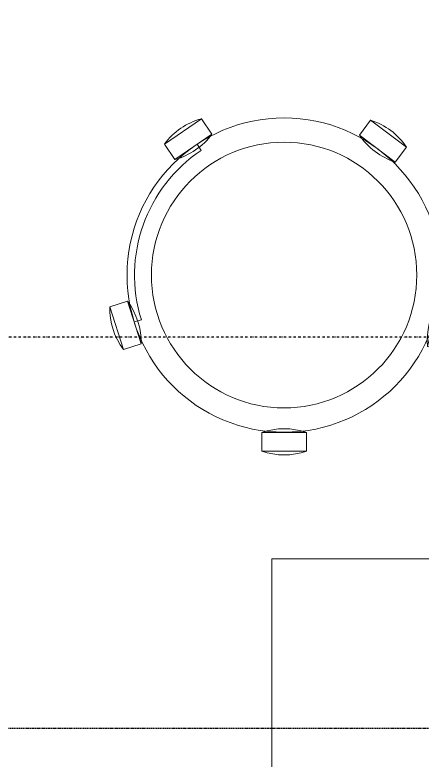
# Model space of a CAD drawing. Header units: inches. Extents: x -12418 to 57169, y -29325 to 19878.
# Drawn here: x 47610 to 48155, y -12115 to -11119 of the extents above; entities that cross this region are included whole.
import ezdxf

# ---------------------------------------------------------------- set-up
doc = ezdxf.new("R2010")
doc.units = ezdxf.units.IN
doc.header["$LTSCALE"] = 25
doc.header["$MEASUREMENT"] = 0
doc.linetypes.add('DASHDOT', pattern=[25.4, 12.7, -6.35, 0, -6.35])
doc.linetypes.add('HIDDEN', pattern=[9.525, 6.35, -3.175])
doc.layers.get('0').update_dxf_attribs({"color": 8})
for name, color, linetype, lineweight in [('00-Ground Floor$0$LOADING', 253, 'Continuous', 5), ('E-LITE-CLNG-CNDT', 6, 'DASHDOT', 35), ('T-DATA-CLNG-COND', 51, 'DASHDOT', 25), ('T-DATA-FLOR-COND', 40, 'HIDDEN', 25)]:
    doc.layers.add(name, color=color, linetype=linetype, lineweight=lineweight)

# ---------------------------------------------------------------- blocks, each defined once
blk = doc.blocks.new('00-Ground Floor$0$HF10037-P')
for p, q in [((0.24594, 0.13397), (0.18594, 0.13397)), ((0.18594, 0.13397), (0.18594, 0.10897)), ((0.24594, 0.13397), (0.24594, 0.10897)), ((0.24594, 0.10897), (0.18594, 0.10897)), ((0, 0), (-0.01424, -0.05828)), ((0, 0), (0.02429, -0.00594)), ((0.02429, -0.00594), (0.01004, -0.06422)), ((0.40714, -0.0094), (0.43095, -0.00177)), ((0.40714, -0.0094), (0.42545, -0.06654)), ((0.43095, -0.00177), (0.44926, -0.05891)), ((0.40694, -0.04171), (0.41648, -0.03873)), ((-0.01424, -0.05828), (0.01004, -0.06422)), ((0.42545, -0.06654), (0.44926, -0.05891)), ((0.05239, -0.27245), (0.06739, -0.25246)), ((0.06739, -0.25246), (0.11538, -0.28847)), ((0.31251, -0.2897), (0.36199, -0.25577)), ((0.37613, -0.27639), (0.36199, -0.25577)), ((0.32674, -0.26798), (0.33228, -0.27631)), ((0.05239, -0.27245), (0.10038, -0.30847)), ((0.32664, -0.31032), (0.37613, -0.27639)), ((0.10038, -0.30847), (0.11538, -0.28847)), ((0.32664, -0.31032), (0.31251, -0.2897))]:
    blk.add_line(p, q)
for radius in [0.21, 0.1775]:
    blk.add_circle((0.21605, -0.1014), radius)
for centre, radius, start, end in [((0.21594, 0.04647), 0.0925, 71.07536, 108.92464), ((0.21594, 0.19647), 0.0925, 251.07536, 288.92464), ((0.07788, -0.04992), 0.0925, 147.34193, 185.19122), ((-0.06784, -0.0143), 0.0925, 327.34193, 5.19122), ((0.49963, -0.01127), 0.0925, 178.84116, 216.69044), ((0.35678, -0.05704), 0.0925, 358.84116, 36.69044), ((0.21605, -0.1014), 0.2, 303.60368, 17.3657), ((0.03887, -0.34045), 0.0925, 34.18748, 72.03677), ((0.38673, -0.3449), 0.0925, 105.51211, 143.3614), ((0.1289, -0.22048), 0.0925, 214.18748, 252.03677), ((0.3019, -0.22119), 0.0925, 285.51211, 323.3614)]:
    blk.add_arc(centre, radius, start, end)
blk = doc.blocks.new('00-Ground Floor')
at = {"layer": '00-Ground Floor$0$LOADING', "elevation": 0}
blk.add_lwpolyline([(47953.81, -11846.05), (47953.81, -12776.05), (48803.81, -12776.05), (48803.81, -11846.05), (47953.81, -11846.05)], dxfattribs=at)
at = {"layer": '00-Ground Floor$0$LOADING', "xscale": 1000, "yscale": 1000, "zscale": 1000, "rotation": 180}
blk.add_blockref('00-Ground Floor$0$HF10037-P', (48186.23, -11568.24, 0), dxfattribs=at)

msp = doc.modelspace()

# ---------------------------------------------------------------- linework, layer by layer
at = {"layer": 'T-DATA-CLNG-COND', "ltscale": 0.01, "elevation": 0}
msp.add_lwpolyline([(48514.84, -11549.73), (45407.87, -11549.73, -0.414214), (45332.87, -11474.73), (45332.87, -9167.86)], format="xyb", dxfattribs=at)
at = {"layer": 'T-DATA-FLOR-COND', "ltscale": 0.01, "elevation": 0}
msp.add_lwpolyline([(45260.62, -12072.51), (48591.39, -12072.51, 0.414214), (48666.39, -11997.51), (48666.39, -11637.23)], format="xyb", dxfattribs=at)

# ---------------------------------------------------------------- block references
at = {"layer": 'E-LITE-CLNG-CNDT'}
msp.add_blockref('00-Ground Floor', (0, 0), dxfattribs=at)

doc.saveas('drawing.dxf')
